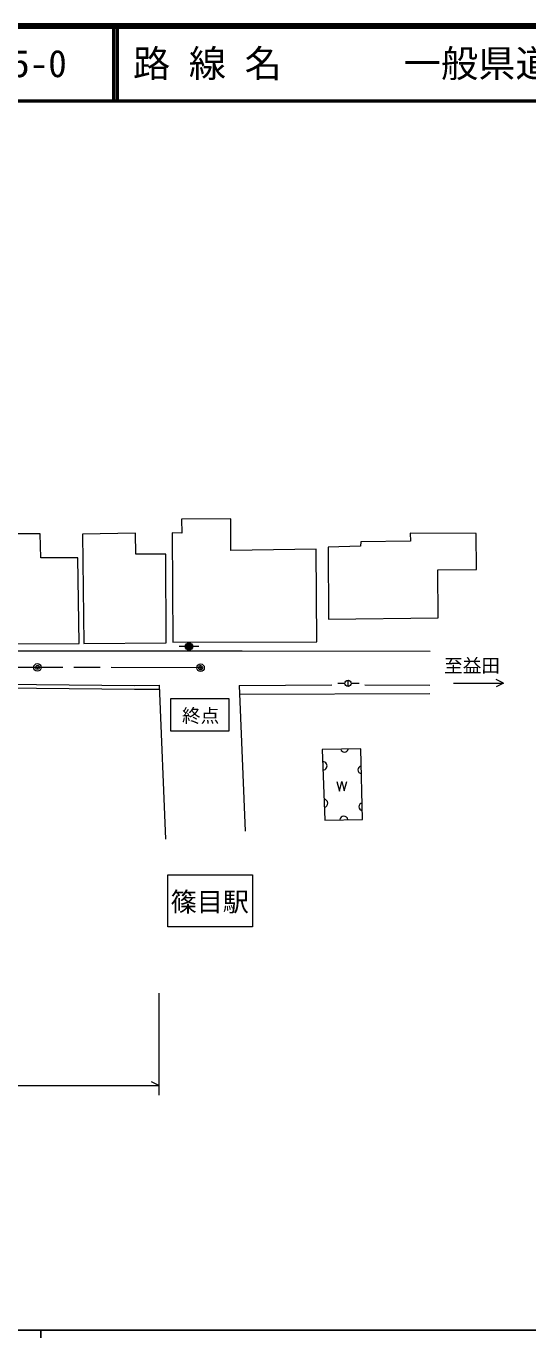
# Model space of a CAD drawing. Units: millimetres at full size, sheet at 1:1000; details may follow other scales. Extents: x 40000 to 680000, y 20000 to 380000.
# Drawn here: x 166045 to 233391, y 204000 to 380000 of the extents above; entities that cross this region are included whole.
import ezdxf
from ezdxf.enums import TextEntityAlignment as Align

# ---------------------------------------------------------------- set-up
doc = ezdxf.new("R2010")
doc.units = ezdxf.units.MM
doc.header["$LTSCALE"] = 1000
doc.header["$PDMODE"] = 32
doc.header["$PDSIZE"] = 500
doc.linetypes.add('CHAIN', pattern=[18.5, 12, -1.5, 3.5, -1.5])
for name, color, linetype, lineweight in [('M-BGD', 7, 'Continuous', 13), ('M-BMK', 2, 'CHAIN', 13), ('M-BMK-HTXT', 7, 'Continuous', 13), ('M-BMK-SRVR', 3, 'Continuous', 13), ('M-STR-HTXT', 7, 'Continuous', 13), ('M-TTL', 2, 'Continuous', 140), ('M-TTL-BAND', 7, 'Continuous', 25), ('M-TTL-LINE', 7, 'Continuous', 50)]:
    doc.layers.add(name, color=color, linetype=linetype, lineweight=lineweight)
for name, color, linetype in [('M-BGD-HTXT', 7, 'Continuous'), ('M-OTRS', 6, 'Continuous'), ('M-TTL-TXT', 7, 'Continuous')]:
    doc.layers.add(name, color=color, linetype=linetype)
doc.styles.add('ＭＳ ゴシック', font='')
doc.styles.get('ＭＳ ゴシック').set_extended_font_data('MS Gothic')

msp = doc.modelspace()

# ---------------------------------------------------------------- linework, layer by layer
at = {"layer": 'M-BGD'}
for p, q in [((187405, 296748), (186585, 296748)), ((188424, 296787), (189216, 296798)), ((209227, 292250), (209217, 291396)), ((183903, 291557), (184769, 270903)), ((194625, 291525), (207075, 291607)), ((194625, 291525), (195432, 271998)), ((194673, 290378), (220251, 290457)), ((208828, 291820), (207868, 291807)), ((211510, 291639), (220253, 291559)), ((207763, 278666), (208126, 277370)), ((208126, 277370), (208436, 278661)), ((208436, 278661), (208745, 277380)), ((208745, 277380), (209108, 278661))]:
    msp.add_line(p, q, dxfattribs=at)
for points in [[(185627, 312002), (185736, 297331), (205046, 297411), (204991, 309820), (193505, 309657), (193519, 313900), (186875, 313868), (186939, 311978)], [(161433, 311885), (161629, 297103), (173138, 297179), (172980, 308672), (168017, 308672), (167913, 311874)], [(173604, 311823), (173776, 297176), (184830, 297271), (184797, 309135), (180779, 309151), (180715, 311985)], [(206580, 310103), (206647, 300450), (221360, 300600), (221328, 307037), (226484, 307101), (226452, 311936), (217598, 311968), (217646, 310896), (210953, 310831), (210937, 310207)], [(205791, 282950), (206131, 273450), (211217, 273563), (210962, 283021)]]:
    msp.add_lwpolyline(points, close=True, dxfattribs=at)
for points in [[(84185, 296291), (99539, 296115), (121523, 296147), (138751, 296211), (156412, 296179), (170966, 296179), (195042, 296163), (220302, 296135)], [(110793, 291318), (122318, 291249), (132171, 291277), (141494, 291268), (158597, 291253), (180595, 291040), (183924, 291057)], [(111261, 291815), (122319, 291750), (132170, 291778), (141494, 291768), (158599, 291753), (180596, 291540), (183903, 291557)], [(209685, 291830), (209685, 291830), (210752, 291830)]]:
    msp.add_lwpolyline(points, dxfattribs=at)
for centre, radius in [((187906, 296763), 500), ((187906, 296763), 400), ((187906, 296763), 300), ((187906, 296763), 200), ((187906, 296763), 100), ((187906, 296763), 20), ((209257, 291822), 428)]:
    msp.add_circle(centre, radius, dxfattribs=at)
for centre, radius, start, end in [((208776, 283111), 521, 194.12409, 347.45612), ((205879, 280739), 557, 271.1988, 92.89054), ((211053, 280218), 488, 93.39972, 269.68144), ((205996, 275731), 532, 277.78971, 86.29963), ((211215, 275264), 504, 96.55756, 266.5236), ((208697, 273487), 520, 3.47584, 179.07022)]:
    msp.add_arc(centre, radius, start, end, dxfattribs=at)
msp.add_point((187906, 296763), dxfattribs=at)
at = {"layer": 'M-BMK'}
for p, q in [((167548, 293962), (119599, 294014)), ((189456, 293917), (167548, 293962))]:
    msp.add_line(p, q, dxfattribs=at)
at = {"layer": 'M-BMK-HTXT'}
msp.add_lwpolyline([(185041, 266130), (196411, 266130), (196411, 259143), (185041, 259143)], close=True, dxfattribs=at)
at = {"layer": 'M-BMK-SRVR'}
for centre in [(167548, 293962), (189456, 293917)]:
    msp.add_circle(centre, 500, dxfattribs=at)
msp.add_point((167548, 293962), dxfattribs=at)
at = {"layer": 'M-OTRS'}
msp.add_point((189456, 293917), dxfattribs=at)
at = {"layer": 'M-STR-HTXT'}
for p, q in [((230139, 291834), (229140, 292335)), ((223396, 291841), (230139, 291834)), ((230139, 291834), (229139, 291335)), ((183856, 250234), (183856, 236550)), ((97733, 237850), (183856, 237850)), ((183856, 237850), (182856, 238350))]:
    msp.add_line(p, q, dxfattribs=at)
msp.add_lwpolyline([(185450, 289805), (193233, 289805), (193233, 285417), (185450, 285417)], close=True, dxfattribs=at)
at = {"layer": 'M-TTL'}
msp.add_line((680000, 380000), (40000, 380000), dxfattribs=at)
at = {"layer": 'M-TTL-BAND'}
for p, q in [((40000, 205000), (579000, 205000)), ((168000, 205000), (168000, 204000))]:
    msp.add_line(p, q, dxfattribs=at)
at = {"layer": 'M-TTL-LINE'}
for p, q in [((177750, 380000), (177750, 370000)), ((178250, 380000), (178250, 370000)), ((40000, 370000), (680000, 370000))]:
    msp.add_line(p, q, dxfattribs=at)

# ---------------------------------------------------------------- texts
at = {"layer": 'M-BGD-HTXT', "style": 'ＭＳ ゴシック'}
msp.add_text('至益田', height=1833, rotation=359.938, dxfattribs=at).set_placement((225908, 294195), align=Align.MIDDLE_CENTER)
at = {"layer": 'M-BMK-HTXT', "style": 'ＭＳ ゴシック'}
msp.add_text('篠目駅', height=2566, dxfattribs=at).set_placement((190690, 262502), align=Align.MIDDLE_CENTER)
at = {"layer": 'M-STR-HTXT', "style": 'ＭＳ ゴシック'}
msp.add_text('終点', height=1833, dxfattribs=at).set_placement((189464, 287480), align=Align.MIDDLE_CENTER)
at = {"layer": 'M-TTL-TXT', "style": 'ＭＳ ゴシック'}
for s, p in [('45-0', (161521, 375000)), ('路 線 名', (180380, 375000)), ('一般県道迫田篠目(停)線', (216734, 375000))]:
    msp.add_text(s, height=3666, dxfattribs=at).set_placement(p, align=Align.MIDDLE_LEFT)

doc.saveas('drawing.dxf')
